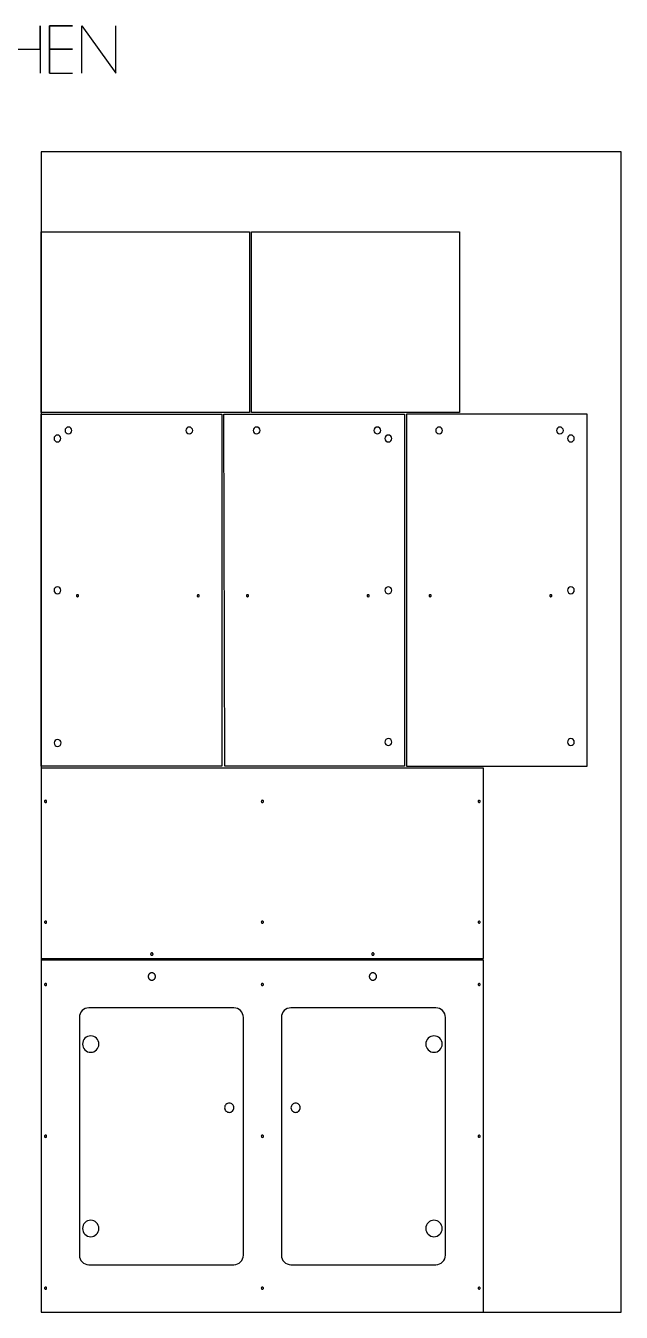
# Model space of a CAD drawing. Extents: x -767 to 4979, y -439 to 2808.
# Drawn here: x 3726 to 4979, y 0 to 2705 of the extents above; entities that cross this region are included whole.
import ezdxf

# ---------------------------------------------------------------- set-up
doc = ezdxf.new("R2010")
doc.units = 0
for name, color, linetype in [('LAYER_1', 18, 'CONTINUOUS'), ('LAYER_10', 18, 'CONTINUOUS'), ('T5_LOGOLAYER_2', 18, 'CONTINUOUS')]:
    doc.layers.add(name, color=color, linetype=linetype)

msp = doc.modelspace()

# ---------------------------------------------------------------- linework, layer by layer
at = {"layer": 'LAYER_1'}
for points in [[(3758.7, 0), (4978.7, 0), (4978.7, 2440), (3758.7, 2440)], [(4681.9, 1148), (4906.7, 1148), (4906.7, 1888), (4526.7, 1888), (4526.7, 1148)], [(3758.7, 744), (4688.7, 744), (4688.7, 1144), (3758.7, 1144)], [(3991.2, 755.5), (3990.9, 755.5), (3990.7, 755.4), (3990.4, 755.4), (3990.2, 755.3), (3990, 755.2), (3989.8, 755.1), (3989.6, 754.9), (3989.4, 754.8), (3989.3, 754.6), (3989.1, 754.4), (3989, 754.2), (3988.9, 754), (3988.8, 753.7), (3988.7, 753.5), (3988.7, 753.3), (3988.7, 753), (3988.7, 752.7), (3988.7, 752.5), (3988.8, 752.3), (3988.9, 752), (3989, 751.8), (3989.1, 751.6), (3989.3, 751.4), (3989.4, 751.2), (3989.6, 751.1), (3989.8, 750.9), (3990, 750.8), (3990.2, 750.7), (3990.4, 750.6), (3990.7, 750.6), (3990.9, 750.5), (3991.2, 750.5), (3991.4, 750.5), (3991.7, 750.6), (3991.9, 750.6), (3992.2, 750.7), (3992.4, 750.8), (3992.6, 750.9), (3992.8, 751.1), (3993, 751.2), (3993.1, 751.4), (3993.3, 751.6), (3993.4, 751.8), (3993.5, 752), (3993.6, 752.3), (3993.6, 752.5), (3993.7, 752.7), (3993.7, 753), (3993.7, 753.3), (3993.6, 753.5), (3993.6, 753.7), (3993.5, 754), (3993.4, 754.2), (3993.3, 754.4), (3993.1, 754.6), (3993, 754.8), (3992.8, 754.9), (3992.6, 755.1), (3992.4, 755.2), (3992.2, 755.3), (3991.9, 755.4), (3991.7, 755.4), (3991.4, 755.5)], [(4456.2, 755.5), (4455.9, 755.5), (4455.7, 755.4), (4455.4, 755.4), (4455.2, 755.3), (4455, 755.2), (4454.8, 755.1), (4454.6, 754.9), (4454.4, 754.8), (4454.3, 754.6), (4454.1, 754.4), (4454, 754.2), (4453.9, 754), (4453.8, 753.7), (4453.7, 753.5), (4453.7, 753.3), (4453.7, 753), (4453.7, 752.7), (4453.7, 752.5), (4453.8, 752.3), (4453.9, 752), (4454, 751.8), (4454.1, 751.6), (4454.3, 751.4), (4454.4, 751.2), (4454.6, 751.1), (4454.8, 750.9), (4455, 750.8), (4455.2, 750.7), (4455.4, 750.6), (4455.7, 750.6), (4455.9, 750.5), (4456.2, 750.5), (4456.4, 750.5), (4456.7, 750.6), (4456.9, 750.6), (4457.2, 750.7), (4457.4, 750.8), (4457.6, 750.9), (4457.8, 751.1), (4458, 751.2), (4458.1, 751.4), (4458.3, 751.6), (4458.4, 751.8), (4458.5, 752), (4458.6, 752.3), (4458.6, 752.5), (4458.7, 752.7), (4458.7, 753), (4458.7, 753.3), (4458.6, 753.5), (4458.6, 753.7), (4458.5, 754), (4458.4, 754.2), (4458.3, 754.4), (4458.1, 754.6), (4458, 754.8), (4457.8, 754.9), (4457.6, 755.1), (4457.4, 755.2), (4457.2, 755.3), (4456.9, 755.4), (4456.7, 755.4), (4456.4, 755.5)], [(3991.2, 713.6), (3990.8, 713.6), (3990.4, 713.6), (3990, 713.5), (3989.7, 713.5), (3989.3, 713.4), (3988.9, 713.3), (3988.6, 713.2), (3988.2, 713), (3987.9, 712.9), (3987.6, 712.7), (3987.2, 712.5), (3986.9, 712.3), (3986.6, 712.1), (3986.3, 711.9), (3986.1, 711.6), (3985.8, 711.4), (3985.5, 711.1), (3985.3, 710.9), (3985.1, 710.6), (3984.9, 710.3), (3984.7, 710), (3984.5, 709.6), (3984.3, 709.3), (3984.2, 709), (3984, 708.6), (3983.9, 708.3), (3983.8, 707.9), (3983.7, 707.5), (3983.7, 707.2), (3983.6, 706.8), (3983.6, 706.4), (3983.6, 706), (3983.6, 705.6), (3983.6, 705.2), (3983.7, 704.8), (3983.7, 704.5), (3983.8, 704.1), (3983.9, 703.7), (3984, 703.4), (3984.2, 703), (3984.3, 702.7), (3984.5, 702.4), (3984.7, 702), (3984.9, 701.7), (3985.1, 701.4), (3985.3, 701.1), (3985.5, 700.9), (3985.8, 700.6), (3986.1, 700.4), (3986.3, 700.1), (3986.6, 699.9), (3986.9, 699.7), (3987.2, 699.5), (3987.6, 699.3), (3987.9, 699.1), (3988.2, 699), (3988.6, 698.8), (3988.9, 698.7), (3989.3, 698.6), (3989.7, 698.5), (3990, 698.5), (3990.4, 698.4), (3990.8, 698.4), (3991.2, 698.4), (3991.6, 698.4), (3992, 698.4), (3992.3, 698.5), (3992.7, 698.5), (3993.1, 698.6), (3993.5, 698.7), (3993.8, 698.8), (3994.2, 699), (3994.5, 699.1), (3994.8, 699.3), (3995.1, 699.5), (3995.5, 699.7), (3995.7, 699.9), (3996, 700.1), (3996.3, 700.4), (3996.6, 700.6), (3996.8, 700.9), (3997.1, 701.1), (3997.3, 701.4), (3997.5, 701.7), (3997.7, 702), (3997.9, 702.4), (3998.1, 702.7), (3998.2, 703), (3998.3, 703.4), (3998.5, 703.7), (3998.6, 704.1), (3998.7, 704.5), (3998.7, 704.8), (3998.8, 705.2), (3998.8, 705.6), (3998.8, 706), (3998.8, 706.4), (3998.8, 706.8), (3998.7, 707.2), (3998.7, 707.5), (3998.6, 707.9), (3998.5, 708.3), (3998.3, 708.6), (3998.2, 709), (3998.1, 709.3), (3997.9, 709.6), (3997.7, 710), (3997.5, 710.3), (3997.3, 710.6), (3997.1, 710.9), (3996.8, 711.1), (3996.6, 711.4), (3996.3, 711.6), (3996, 711.9), (3995.7, 712.1), (3995.5, 712.3), (3995.1, 712.5), (3994.8, 712.7), (3994.5, 712.9), (3994.2, 713), (3993.8, 713.2), (3993.5, 713.3), (3993.1, 713.4), (3992.7, 713.5), (3992.3, 713.5), (3992, 713.6), (3991.6, 713.6)], [(4456.2, 713.6), (4455.8, 713.6), (4455.4, 713.6), (4455, 713.5), (4454.7, 713.5), (4454.3, 713.4), (4453.9, 713.3), (4453.6, 713.2), (4453.2, 713), (4452.9, 712.9), (4452.6, 712.7), (4452.2, 712.5), (4451.9, 712.3), (4451.6, 712.1), (4451.3, 711.9), (4451.1, 711.6), (4450.8, 711.4), (4450.5, 711.1), (4450.3, 710.9), (4450.1, 710.6), (4449.9, 710.3), (4449.7, 710), (4449.5, 709.6), (4449.3, 709.3), (4449.2, 709), (4449, 708.6), (4448.9, 708.3), (4448.8, 707.9), (4448.7, 707.5), (4448.7, 707.2), (4448.6, 706.8), (4448.6, 706.4), (4448.6, 706), (4448.6, 705.6), (4448.6, 705.2), (4448.7, 704.8), (4448.7, 704.5), (4448.8, 704.1), (4448.9, 703.7), (4449, 703.4), (4449.2, 703), (4449.3, 702.7), (4449.5, 702.4), (4449.7, 702), (4449.9, 701.7), (4450.1, 701.4), (4450.3, 701.1), (4450.5, 700.9), (4450.8, 700.6), (4451.1, 700.4), (4451.3, 700.1), (4451.6, 699.9), (4451.9, 699.7), (4452.2, 699.5), (4452.6, 699.3), (4452.9, 699.1), (4453.2, 699), (4453.6, 698.8), (4453.9, 698.7), (4454.3, 698.6), (4454.7, 698.5), (4455, 698.5), (4455.4, 698.4), (4455.8, 698.4), (4456.2, 698.4), (4456.6, 698.4), (4457, 698.4), (4457.3, 698.5), (4457.7, 698.5), (4458.1, 698.6), (4458.5, 698.7), (4458.8, 698.8), (4459.2, 699), (4459.5, 699.1), (4459.8, 699.3), (4460.1, 699.5), (4460.5, 699.7), (4460.7, 699.9), (4461, 700.1), (4461.3, 700.4), (4461.6, 700.6), (4461.8, 700.9), (4462.1, 701.1), (4462.3, 701.4), (4462.5, 701.7), (4462.7, 702), (4462.9, 702.4), (4463.1, 702.7), (4463.2, 703), (4463.3, 703.4), (4463.5, 703.7), (4463.6, 704.1), (4463.7, 704.5), (4463.7, 704.8), (4463.8, 705.2), (4463.8, 705.6), (4463.8, 706), (4463.8, 706.4), (4463.8, 706.8), (4463.7, 707.2), (4463.7, 707.5), (4463.6, 707.9), (4463.5, 708.3), (4463.3, 708.6), (4463.2, 709), (4463.1, 709.3), (4462.9, 709.6), (4462.7, 710), (4462.5, 710.3), (4462.3, 710.6), (4462.1, 710.9), (4461.8, 711.1), (4461.6, 711.4), (4461.3, 711.6), (4461, 711.9), (4460.7, 712.1), (4460.5, 712.3), (4460.1, 712.5), (4459.8, 712.7), (4459.5, 712.9), (4459.2, 713), (4458.8, 713.2), (4458.5, 713.3), (4458.1, 713.4), (4457.7, 713.5), (4457.3, 713.5), (4457, 713.6), (4456.6, 713.6)]]:
    msp.add_lwpolyline(points, close=True, dxfattribs=at)
for points in [[(3758.7, 2271.9), (4196.7, 2271.9), (4196.7, 1891.9)], [(4200.7, 2271.9), (4638.7, 2271.9), (4638.7, 1891.9)]]:
    msp.add_lwpolyline(points, dxfattribs=at)
for points in [[(3792.7, 1844.4, 0.414214), (3785.4, 1837.2, 0.414214), (3792.7, 1829.9, 0.414214), (3799.9, 1837.2, 0.414214)], [(3815.8, 1861.2, 0.414214), (3808.6, 1854, 0.414214), (3815.8, 1846.8, 0.414214), (3823.1, 1854, 0.414214)], [(4069.8, 1861.2, 0.414214), (4062.6, 1854, 0.414214), (4069.8, 1846.8, 0.414214), (4077.1, 1854, 0.414214)], [(4211.5, 1861.2, 0.414214), (4204.3, 1854, 0.414214), (4211.5, 1846.8, 0.414214), (4218.8, 1854, 0.414214)], [(4465.5, 1861.2, 0.414214), (4458.3, 1854, 0.414214), (4465.5, 1846.8, 0.414214), (4472.8, 1854, 0.414214)], [(4488.7, 1844.4, 0.414214), (4481.4, 1837.2, 0.414214), (4488.7, 1829.9, 0.414214), (4495.9, 1837.2, 0.414214)], [(4595.5, 1861.2, 0.414214), (4588.3, 1854, 0.414214), (4595.5, 1846.8, 0.414214), (4602.8, 1854, 0.414214)], [(4849.5, 1861.2, 0.414214), (4842.3, 1854, 0.414214), (4849.5, 1846.8, 0.414214), (4856.8, 1854, 0.414214)], [(4872.7, 1844.4, 0.414214), (4865.4, 1837.2, 0.414214), (4872.7, 1829.9, 0.414214), (4879.9, 1837.2, 0.414214)], [(3792.7, 1525.2, 0.414214), (3785.4, 1518, 0.414214), (3792.7, 1510.8, 0.414214), (3799.9, 1518, 0.414214)], [(4488.7, 1525.2, 0.414214), (4481.4, 1518, 0.414214), (4488.7, 1510.8, 0.414214), (4495.9, 1518, 0.414214)], [(4872.7, 1525.2, 0.414214), (4865.4, 1518, 0.414214), (4872.7, 1510.8, 0.414214), (4879.9, 1518, 0.414214)], [(3834.9, 1508.7, 0.414214), (3832.7, 1506.6, 0.414214), (3834.9, 1504.4, 0.414214), (3837, 1506.6, 0.414214)], [(4088.9, 1508.7, 0.414214), (4086.7, 1506.6, 0.414214), (4088.9, 1504.4, 0.414214), (4091, 1506.6, 0.414214)], [(4192.5, 1508.7, 0.414214), (4190.3, 1506.6, 0.414214), (4192.5, 1504.4, 0.414214), (4194.6, 1506.6, 0.414214)], [(4446.5, 1508.7, 0.414214), (4444.3, 1506.6, 0.414214), (4446.5, 1504.4, 0.414214), (4448.6, 1506.6, 0.414214)], [(4576.5, 1508.7, 0.414214), (4574.3, 1506.6, 0.414214), (4576.5, 1504.4, 0.414214), (4578.6, 1506.6, 0.414214)], [(4830.5, 1508.7, 0.414214), (4828.3, 1506.6, 0.414214), (4830.5, 1504.4, 0.414214), (4832.6, 1506.6, 0.414214)], [(3792.9, 1204.2, 0.414214), (3785.7, 1197, 0.414214), (3792.9, 1189.8, 0.414214), (3800.2, 1197, 0.414214)], [(4488.7, 1206.1, 0.414214), (4481.4, 1198.8, 0.414214), (4488.7, 1191.6, 0.414214), (4495.9, 1198.8, 0.414214)], [(4872.7, 1206.1, 0.414214), (4865.4, 1198.8, 0.414214), (4872.7, 1191.6, 0.414214), (4879.9, 1198.8, 0.414214)], [(3767.7, 1076.4, 0.414214), (3765.4, 1074.2, 0.414214), (3767.7, 1071.9, 0.414214), (3769.9, 1074.2, 0.414214)], [(4223.7, 1076.4, 0.414214), (4221.4, 1074.2, 0.414214), (4223.7, 1071.9, 0.414214), (4225.9, 1074.2, 0.414214)], [(4679.7, 1076.4, 0.414214), (4677.4, 1074.2, 0.414214), (4679.7, 1071.9, 0.414214), (4681.9, 1074.2, 0.414214)], [(3767.7, 822.4, 0.414214), (3765.4, 820.2, 0.414214), (3767.7, 817.9, 0.414214), (3769.9, 820.2, 0.414214)], [(4223.7, 822.4, 0.414214), (4221.4, 820.2, 0.414214), (4223.7, 817.9, 0.414214), (4225.9, 820.2, 0.414214)], [(4679.7, 822.4, 0.414214), (4677.4, 820.2, 0.414214), (4679.7, 817.9, 0.414214), (4681.9, 820.2, 0.414214)], [(3767.7, 691.4, 0.414214), (3765.4, 689.2, 0.414214), (3767.7, 686.9, 0.414214), (3769.9, 689.2, 0.414214)], [(4223.7, 691.4, 0.414214), (4221.4, 689.2, 0.414214), (4223.7, 686.9, 0.414214), (4225.9, 689.2, 0.414214)], [(4679.7, 691.4, 0.414214), (4677.4, 689.2, 0.414214), (4679.7, 686.9, 0.414214), (4681.9, 689.2, 0.414214)], [(3838.7, 120, 0.414214), (3858.7, 100), (4163.7, 100, 0.414214), (4183.7, 120), (4183.7, 620, 0.414214), (4163.7, 640), (3858.7, 640, 0.414214), (3838.7, 620)], [(4263.7, 120, 0.414214), (4283.7, 100), (4588.7, 100, 0.414214), (4608.7, 120), (4608.7, 620, 0.414214), (4588.7, 640), (4283.7, 640, 0.414214), (4263.7, 620)], [(3862.7, 581.1, 0.414214), (3845.4, 563.8, 0.414214), (3862.7, 546.6, 0.414214), (3879.9, 563.8, 0.414214)], [(4584.7, 581.1, 0.414214), (4567.4, 563.8, 0.414214), (4584.7, 546.6, 0.414214), (4601.9, 563.8, 0.414214)], [(4154.1, 439.8, 0.414214), (4144.3, 430, 0.414214), (4154.1, 420.2, 0.414214), (4163.8, 430, 0.414214)], [(4293.7, 439.8, 0.414214), (4283.9, 430, 0.414214), (4293.7, 420.2, 0.414214), (4303.4, 430, 0.414214)], [(3767.7, 372.2, 0.414214), (3765.4, 370, 0.414214), (3767.7, 367.7, 0.414214), (3769.9, 370, 0.414214)], [(4223.7, 372.2, 0.414214), (4221.4, 370, 0.414214), (4223.7, 367.7, 0.414214), (4225.9, 370, 0.414214)], [(4679.7, 372.2, 0.414214), (4677.4, 370, 0.414214), (4679.7, 367.7, 0.414214), (4681.9, 370, 0.414214)], [(3862.7, 193.4, 0.414214), (3845.4, 176.2, 0.414214), (3862.7, 158.9, 0.414214), (3879.9, 176.2, 0.414214)], [(4584.7, 193.4, 0.414214), (4567.4, 176.2, 0.414214), (4584.7, 158.9, 0.414214), (4601.9, 176.2, 0.414214)], [(3767.7, 53.1, 0.414214), (3765.4, 50.8, 0.414214), (3767.7, 48.6, 0.414214), (3769.9, 50.8, 0.414214)], [(4223.7, 53.1, 0.414214), (4221.4, 50.8, 0.414214), (4223.7, 48.6, 0.414214), (4225.9, 50.8, 0.414214)], [(4679.7, 53.1, 0.414214), (4677.4, 50.8, 0.414214), (4679.7, 48.6, 0.414214), (4681.9, 50.8, 0.414214)]]:
    msp.add_lwpolyline(points, format="xyb", close=True, dxfattribs=at)
at = {"layer": 'LAYER_10'}
msp.add_lwpolyline([(4688.7, 0), (4688.7, 740), (3758.7, 740), (3758.7, 0)], close=True, dxfattribs=at)
at = {"layer": 'T5_LOGOLAYER_2'}
for points in [[(3695.2, 2605), (3695.2, 2705), (3695.2, 2656), (3756.2, 2656), (3756.2, 2705), (3756.2, 2605)], [(3776.2, 2605), (3776.2, 2705), (3824.2, 2705), (3776.2, 2705), (3776.2, 2656), (3824.2, 2656), (3776.2, 2656), (3776.2, 2605), (3824.2, 2605)], [(3844.2, 2605), (3844.2, 2705), (3915.2, 2605), (3915.2, 2705)], [(4196.7, 1891.9), (3758.7, 1891.9), (3758.7, 2271.9)], [(4638.7, 1891.9), (4200.7, 1891.9), (4200.7, 2271.9)]]:
    msp.add_lwpolyline(points, dxfattribs=at)
for points in [[(4138.7, 1148), (3758.7, 1148), (3758.7, 1888), (4138.7, 1888)], [(4522.7, 1148), (4144.7, 1148), (4142.7, 1888), (4522.7, 1888)]]:
    msp.add_lwpolyline(points, close=True, dxfattribs=at)

doc.saveas('drawing.dxf')
